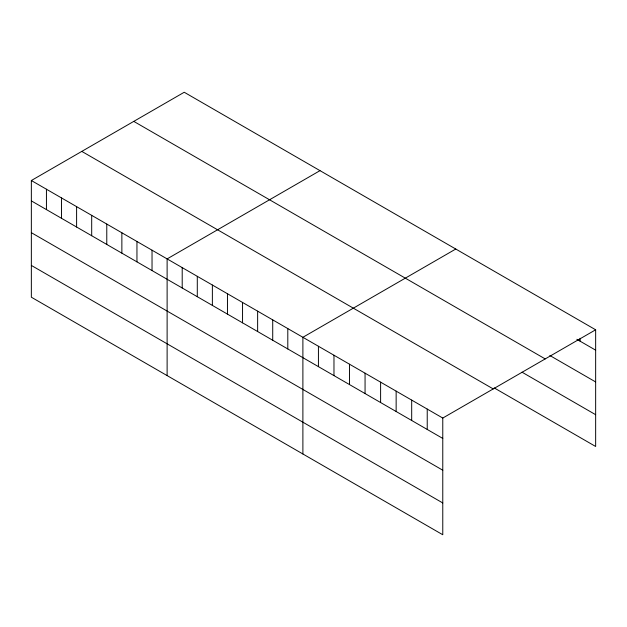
<?xml version="1.0" encoding="UTF-8"?>
<svg xmlns="http://www.w3.org/2000/svg" width="627" height="627" viewBox="0 0 627 627"><rect width="100%" height="100%" fill="white"/><g stroke="black" fill="none" stroke-linecap="round" stroke-linejoin="round"><path stroke-width="0.94" d="M31.35 180.521L442.772 418.052L442.772 534.745L31.35 297.206L31.35 180.521L184.228 92.255L595.65 329.794L595.65 446.479L494.217 387.917M319.997 170.646L167.119 258.904L167.119 375.597M455.766 249.029L302.888 337.295L302.888 453.979M442.772 418.052L595.65 329.794M576.832 339.301L595.65 350.164M549.84 355.501L595.65 381.945M133.778 121.387L545.2 358.918M522.025 372.187L595.65 414.698M81.8 151.397L493.222 388.928M31.35 200.891L442.772 438.43M31.35 232.68L442.772 470.211M31.35 265.425L442.772 502.956M580.108 338.282L580.108 341.19M427.23 409.078L427.23 429.456M411.688 400.104L411.688 420.482M396.146 391.13L396.146 411.508M380.605 382.164L380.605 402.534M365.063 373.19L365.063 393.56M349.513 364.216L349.513 384.586M333.972 355.243L333.972 375.612M318.43 346.269L318.43 366.638M287.801 328.587L287.801 348.957M272.721 319.872L272.721 340.249M257.634 311.164L257.634 331.534M242.547 302.457L242.547 322.827M227.46 293.742L227.46 314.119M212.373 285.034L212.373 305.404M197.293 276.327L197.293 296.696M182.206 267.619L182.206 287.989M152.032 250.197L152.032 270.566M136.952 241.489L136.952 261.859M121.865 232.782L121.865 253.151M106.778 224.066L106.778 244.444M91.691 215.359L91.691 235.728M76.604 206.651L76.604 227.021M61.524 197.944L61.524 218.314M46.437 189.229L46.437 209.606"/></g></svg>
